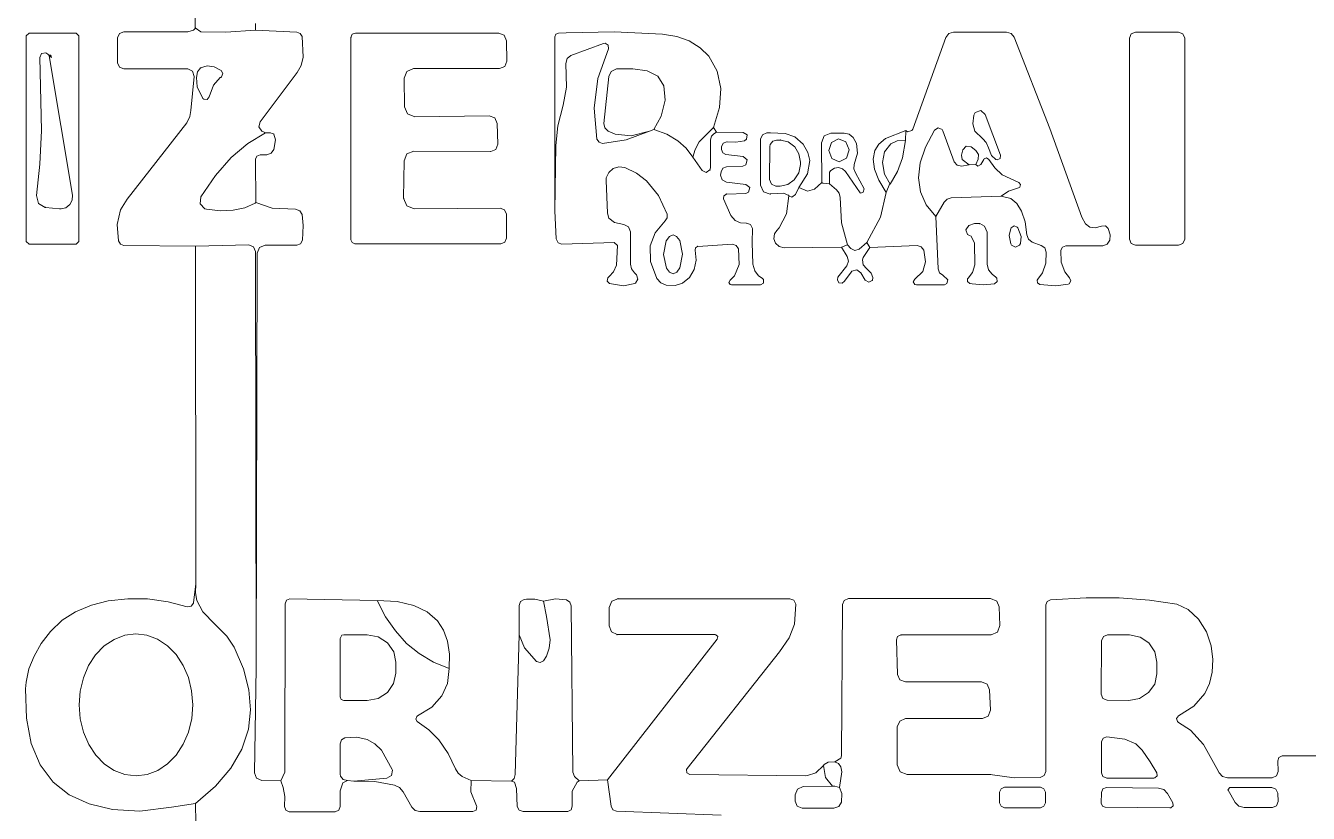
# Model space of a CAD drawing. Extents: x 0 to 650, y 0 to 488.
# Drawn here: x 109.1 to 247.3, y 328.8 to 413.7 of the extents above; entities that cross this region are included whole.
import ezdxf

# ---------------------------------------------------------------- set-up
doc = ezdxf.new("R2010")
doc.units = 0
doc.linetypes.add('Solid', pattern=[0])
doc.layers.add('Layer 1', color=7, linetype='Solid', lineweight=0)

msp = doc.modelspace()

# ---------------------------------------------------------------- linework, layer by layer
at = {"layer": 'Layer 1', "color": 8, "linetype": 'Solid', "lineweight": 0}
for p, q in [((127.51, 450.92), (127.37, 413.42)), ((133.86, 413.9), (133.88, 413.18)), ((135.48, 402.13), (134.96, 402.11)), ((135.83, 401.98), (135.48, 402.13)), ((183.26, 402.02), (183.55, 402.18)), ((188.96, 402.12), (188.49, 401.92)), ((189.35, 402.12), (188.96, 402.12)), ((190.94, 402.05), (189.35, 402.12)), ((203.95, 402.36), (201.75, 401.5)), ((136.04, 401.37), (135.83, 401.98)), ((135.85, 400.32), (136.04, 401.37)), ((182.88, 401.38), (182.98, 401.75)), ((182.88, 398.34), (182.88, 401.38)), ((182.98, 401.75), (183.26, 402.02)), ((188.49, 401.92), (188.29, 401.45)), ((188.29, 401.45), (188.29, 396.49)), ((189.33, 400.87), (189.29, 400.64)), ((189.59, 401.21), (189.33, 400.87)), ((190, 401.33), (189.59, 401.21)), ((190.44, 401.33), (190, 401.33)), ((191.26, 401.14), (190.44, 401.33)), ((191.99, 401.7), (190.94, 402.05)), ((191.96, 400.62), (191.26, 401.14)), ((192.88, 400.88), (191.99, 401.7)), ((193.37, 400.01), (192.88, 400.88)), ((195.13, 401.78), (194.84, 401.04)), ((194.84, 401.04), (194.9, 396.77)), ((195.86, 402.09), (195.13, 401.78)), ((195.91, 401.09), (195.62, 400.2)), ((195.87, 402.09), (195.86, 402.09)), ((197.28, 402.09), (195.87, 402.09)), ((196.68, 401.48), (195.91, 401.09)), ((197.47, 401.14), (196.68, 401.48)), ((197.83, 401.96), (197.28, 402.09)), ((197.82, 400.28), (197.47, 401.14)), ((198.27, 401.6), (197.83, 401.96)), ((198.61, 400.97), (198.27, 401.6)), ((198.72, 399.92), (198.61, 400.97)), ((198.61, 400.97), (198.61, 400.97)), ((201.04, 400.9), (200.6, 400.2)), ((201.75, 401.5), (201.04, 400.9)), ((202.31, 400.93), (201.65, 400.07)), ((203, 401.25), (202.31, 400.93)), ((203.91, 401.3), (203, 401.25)), ((133.88, 399.28), (134.02, 399.61)), ((134.02, 399.61), (134.36, 399.75)), ((134.36, 399.75), (135.08, 399.75)), ((135.08, 399.75), (135.56, 399.91)), ((135.56, 399.91), (135.85, 400.32)), ((180.99, 399.5), (181.99, 398.07)), ((189.29, 400.64), (189.25, 397.1)), ((192.42, 399.85), (191.96, 400.62)), ((192.57, 398.95), (192.42, 399.85)), ((193.58, 399.13), (193.37, 400.01)), ((195.62, 400.2), (195.97, 399.34)), ((196.76, 399), (197.53, 399.39)), ((197.53, 399.39), (197.82, 400.28)), ((198.38, 398.71), (198.72, 399.92)), ((200.6, 400.2), (200.41, 399.28)), ((200.6, 400.2), (200.6, 400.2)), ((200.6, 400.2), (200.6, 400.2)), ((201.65, 400.07), (201.43, 398.94)), ((133.92, 394.6), (133.88, 399.28)), ((181.99, 398.07), (182.42, 397.86)), ((182.42, 397.86), (182.82, 398.12)), ((182.82, 398.12), (182.88, 398.34)), ((192.39, 397.82), (192.57, 398.71)), ((192.57, 398.71), (192.57, 398.95)), ((193.33, 397.71), (193.58, 399.13)), ((193.58, 399.13), (193.58, 399.13)), ((195.71, 397.87), (195.85, 398.06)), ((195.85, 398.06), (196.23, 398.32)), ((195.97, 399.34), (196.76, 399)), ((196.23, 398.32), (196.68, 398.39)), ((196.68, 398.39), (197.11, 398.25)), ((197.11, 398.25), (197.45, 397.94)), ((198.32, 398.24), (198.38, 398.71)), ((198.52, 397.81), (198.32, 398.24)), ((200.41, 399.28), (200.55, 398.22)), ((200.55, 398.22), (201.02, 397.02)), ((201.43, 398.94), (201.64, 397.66)), ((189.25, 397.1), (189.45, 396.6)), ((189.45, 396.6), (189.94, 396.39)), ((191.21, 396.56), (191.92, 397.06)), ((191.92, 397.06), (192.39, 397.82)), ((192.39, 396.24), (193.33, 397.71)), ((195.72, 396.61), (195.71, 397.87)), ((197.45, 397.94), (199, 395.66)), ((199.46, 396.09), (198.52, 397.81)), ((201.02, 397.02), (201.83, 395.69)), ((201.64, 397.66), (202.26, 396.59)), ((188.29, 396.49), (188.6, 395.78)), ((188.6, 395.78), (189.32, 395.52)), ((189.32, 395.52), (189.38, 395.53)), ((189.38, 395.53), (190.75, 395.61)), ((189.94, 396.39), (190.38, 396.39)), ((190.38, 396.39), (191.21, 396.56)), ((190.75, 395.61), (191.31, 395.38)), ((191.31, 395.38), (191.32, 395.33)), ((199, 395.66), (199.1, 395.63)), ((199.1, 395.63), (199.33, 395.73)), ((199.33, 395.73), (199.46, 396.09)), ((127.42, 389.91), (127.44, 353.55)), ((197.01, 389.79), (197.61, 388.79)), ((198.02, 389.65), (197.64, 390.06)), ((199.72, 390.29), (198.89, 389.59)), ((199.33, 388.69), (200.06, 389.75)), ((197.61, 388.79), (197.74, 388.29)), ((198.44, 389.44), (198.02, 389.65)), ((198.89, 389.59), (198.44, 389.44)), ((199.28, 388.45), (199.33, 388.69)), ((199.34, 387.91), (199.28, 388.45)), ((197.56, 387.8), (196.61, 386.57)), ((197.34, 386.13), (198.05, 387.11)), ((197.74, 388.29), (197.56, 387.8)), ((198.05, 387.11), (198.13, 387.2)), ((198.13, 387.2), (198.65, 387.35)), ((198.65, 387.35), (199.09, 387.05)), ((199.09, 387.05), (199.56, 386.24)), ((199.68, 387.49), (199.34, 387.91)), ((200.2, 387.02), (199.68, 387.49)), ((200.39, 386.52), (200.2, 387.02)), ((196.61, 386.57), (196.58, 386.27)), ((196.58, 386.27), (196.72, 385.97)), ((196.72, 385.97), (196.75, 385.95)), ((196.75, 385.95), (197.08, 385.91)), ((197.08, 385.91), (197.34, 386.13)), ((199.56, 386.24), (199.94, 386.02)), ((199.94, 386.02), (200.32, 386.22)), ((200.32, 386.22), (200.39, 386.43)), ((200.39, 386.43), (200.39, 386.52)), ((133.76, 333.2), (133.96, 344.49)), ((133.98, 332.62), (133.76, 333.2)), ((134.55, 332.37), (133.98, 332.62)), ((136.59, 332.32), (134.55, 332.37)), ((143.79, 332.36), (144.47, 332.3)), ((161.46, 332.3), (157.09, 332.35)), ((171.8, 332.42), (168.73, 332.33)), ((127.41, 329.89), (127.44, 327.8))]:
    msp.add_line(p, q, dxfattribs=at)
at = {"layer": 'Layer 1', "color": 9, "linetype": 'Solid', "lineweight": 0}
for p, q in [((127.19, 413.18), (126.58, 413)), ((127.46, 413.41), (127.19, 413.18)), ((127.37, 413.42), (127.46, 413.41)), ((138.33, 412.97), (133.88, 413.18)), ((109.48, 412.87), (109.17, 412.56)), ((109.17, 412.56), (109.17, 390.42)), ((114.54, 412.87), (109.48, 412.87)), ((114.85, 412.56), (114.54, 412.87)), ((114.85, 390.42), (114.85, 412.56)), ((119.21, 412.81), (119.02, 412.35)), ((119.02, 412.35), (119.02, 409.65)), ((119.67, 413), (119.21, 412.81)), ((126.58, 413), (119.67, 413)), ((138.69, 412.82), (138.33, 412.97)), ((138.89, 412.48), (138.69, 412.82)), ((139, 410.27), (138.89, 412.48)), ((144.15, 412.4), (144.13, 390.61)), ((144.29, 412.74), (144.15, 412.4)), ((144.15, 412.4), (144.15, 412.4)), ((144.63, 412.87), (144.29, 412.74)), ((160.07, 412.87), (144.63, 412.87)), ((160.66, 412.63), (160.07, 412.87)), ((160.91, 412.04), (160.66, 412.63)), ((160.96, 409.85), (160.91, 412.04)), ((166.23, 412.73), (166.12, 412.45)), ((166.12, 412.45), (166.13, 393.71)), ((166.5, 412.85), (166.23, 412.73)), ((167.35, 412.9), (166.5, 412.85)), ((172.52, 412.98), (167.35, 412.9)), ((177.7, 412.73), (172.52, 412.98)), ((179.25, 412.48), (177.7, 412.73)), ((180.58, 412.01), (179.25, 412.48)), ((181.76, 411.29), (180.58, 412.01)), ((208.25, 412.38), (204.68, 402.52)), ((208.57, 412.81), (208.25, 412.38)), ((209.08, 412.97), (208.57, 412.81)), ((214.79, 412.97), (209.08, 412.97)), ((215.29, 412.82), (214.79, 412.97)), ((215.62, 412.41), (215.29, 412.82)), ((219.45, 402.6), (215.62, 412.41)), ((228.21, 412.78), (228.02, 412.31)), ((228.02, 412.31), (228.02, 390.67)), ((228.68, 412.97), (228.21, 412.78)), ((233.32, 412.97), (228.68, 412.97)), ((233.79, 412.78), (233.32, 412.97)), ((233.98, 412.31), (233.79, 412.78)), ((233.98, 390.67), (233.98, 412.31)), ((182.7, 410.38), (181.76, 411.29)), ((119.02, 409.65), (119.21, 409.19)), ((119.21, 409.19), (119.67, 409)), ((138.36, 408.62), (138.78, 409.37)), ((138.78, 409.37), (139, 410.27)), ((150.18, 408.74), (150.91, 409.05)), ((150.91, 409.05), (150.92, 409.05)), ((150.92, 409.05), (160.17, 409.05)), ((160.17, 409.05), (160.73, 409.28)), ((160.17, 409.05), (160.17, 409.05)), ((160.73, 409.28), (160.96, 409.85)), ((183.61, 408.76), (182.7, 410.38)), ((119.67, 409), (126.54, 409)), ((126.54, 409), (126.57, 409)), ((126.57, 409), (127.09, 408.75)), ((127.27, 408.2), (126.92, 404.51)), ((127.09, 408.75), (127.27, 408.2)), ((134.37, 403.29), (138.35, 408.6)), ((138.35, 408.6), (138.36, 408.62)), ((149.88, 407.99), (150.18, 408.74)), ((149.91, 404.93), (149.88, 407.99)), ((171.92, 408.17), (171.41, 403.14)), ((172.2, 408.74), (171.92, 408.17)), ((172.78, 409), (172.2, 408.74)), ((174.53, 409.01), (172.78, 409)), ((176.05, 408.81), (174.53, 409.01)), ((177.23, 408.21), (176.05, 408.81)), ((177.86, 407.17), (177.23, 408.21)), ((184, 406.89), (183.61, 408.76)), ((178, 405.64), (177.86, 407.17)), ((183.87, 404.84), (184, 406.89)), ((150.24, 404.15), (149.91, 404.93)), ((149.91, 404.93), (149.91, 404.93)), ((177.58, 403.9), (178, 405.64)), ((126.79, 403.88), (126.48, 403.19)), ((126.92, 404.51), (126.79, 403.88)), ((151.03, 403.84), (150.24, 404.15)), ((159.05, 403.95), (151.03, 403.84)), ((159.65, 403.72), (159.05, 403.95)), ((159.91, 403.14), (159.65, 403.72)), ((176.79, 402.46), (177.58, 403.9)), ((183.22, 402.7), (183.87, 404.84)), ((211.25, 404.02), (211.15, 403.07)), ((211.39, 404.3), (211.25, 404.02)), ((212, 404.51), (211.39, 404.3)), ((212.49, 404.09), (212, 404.51)), ((214.13, 399.7), (212.49, 404.09)), ((126.48, 403.19), (120.03, 394.98)), ((134.24, 402.75), (134.37, 403.29)), ((134.54, 402.31), (134.24, 402.75)), ((134.58, 402.29), (134.54, 402.31)), ((134.96, 402.11), (134.58, 402.29)), ((159.98, 400.9), (159.91, 403.14)), ((171.41, 403.14), (171.5, 402.65)), ((171.5, 402.65), (171.85, 402.3)), ((171.85, 402.3), (172.61, 401.98)), ((174.35, 401.81), (176.3, 402.29)), ((176.3, 402.29), (176.79, 402.46)), ((186.42, 402.16), (183.55, 402.18)), ((186.83, 401.9), (186.42, 402.16)), ((204.1, 402.22), (203.95, 402.36)), ((204.57, 402.38), (204.1, 402.22)), ((204.68, 402.52), (204.57, 402.38)), ((211.15, 403.07), (211.38, 402.29)), ((211.38, 402.29), (211.38, 402.29)), ((211.38, 402.29), (212.19, 401.5)), ((222.91, 393.02), (219.45, 402.6)), ((159.76, 400.34), (159.98, 400.9)), ((172.61, 401.98), (174.35, 401.81)), ((184.06, 400.61), (184.24, 401.02)), ((184.24, 401.02), (184.66, 401.16)), ((184.66, 401.16), (184.7, 401.16)), ((184.7, 401.16), (185.62, 401.11)), ((185.62, 401.11), (186.54, 401.26)), ((186.54, 401.26), (186.78, 401.42)), ((186.78, 401.42), (186.83, 401.9)), ((203.59, 399.42), (203.91, 401.3)), ((212.19, 401.5), (212.23, 401.47)), ((212.23, 401.47), (212.6, 401.09)), ((212.6, 401.09), (212.83, 400.5)), ((149.87, 399.09), (150.18, 399.84)), ((150.18, 399.84), (150.93, 400.14)), ((150.93, 400.14), (159.2, 400.1)), ((159.2, 400.1), (159.21, 400.1)), ((159.21, 400.1), (159.76, 400.34)), ((184.06, 400.32), (184.06, 400.61)), ((184.2, 399.95), (184.06, 400.32)), ((184.55, 399.77), (184.2, 399.95)), ((186.4, 399.58), (184.55, 399.77)), ((186.85, 399.22), (186.4, 399.58)), ((203.05, 397.97), (203.59, 399.42)), ((203.59, 399.42), (203.59, 399.42)), ((210.08, 400.29), (209.92, 399.72)), ((209.92, 399.72), (209.99, 399.26)), ((210.44, 400.68), (210.08, 400.29)), ((210.96, 400.6), (210.44, 400.68)), ((211.49, 400.23), (210.96, 400.6)), ((211.75, 399.78), (211.49, 400.23)), ((211.74, 399.28), (211.75, 399.78)), ((212.83, 400.5), (213.16, 399.69)), ((213.16, 399.69), (213.63, 399.24)), ((213.77, 399.21), (214.08, 399.36)), ((214.08, 399.36), (214.13, 399.7)), ((149.82, 395.08), (149.87, 399.09)), ((171.92, 397.86), (172.4, 398.29)), ((172.4, 398.29), (173.01, 398.47)), ((173.01, 398.47), (173.65, 398.38)), ((173.65, 398.38), (174.91, 397.77)), ((184.02, 397.92), (184.21, 398.3)), ((184.21, 398.3), (184.6, 398.46)), ((184.6, 398.46), (186.37, 398.52)), ((186.37, 398.52), (186.71, 398.66)), ((186.71, 398.66), (186.85, 399.22)), ((209.99, 399.26), (209.99, 399.26)), ((209.99, 399.26), (210.75, 398.66)), ((210.75, 398.66), (211.47, 398.7)), ((211.47, 398.7), (211.74, 399.28)), ((213.63, 399.24), (213.77, 399.21)), ((171.64, 397), (171.66, 397.27)), ((171.78, 393.45), (171.64, 397)), ((171.66, 397.27), (171.92, 397.86)), ((174.91, 397.77), (176, 396.96)), ((176, 396.96), (176, 396.96)), ((176, 396.96), (177.3, 395.38)), ((183.98, 397.57), (184.02, 397.92)), ((184.14, 397.05), (183.98, 397.57)), ((184.62, 396.79), (184.14, 397.05)), ((186.71, 396.57), (184.62, 396.79)), ((194.9, 396.77), (194.11, 396.06)), ((196.48, 395.98), (195.72, 396.61)), ((202.26, 396.59), (203.05, 397.97)), ((177.3, 395.38), (178.21, 393.37)), ((184.3, 395.01), (184.34, 395.34)), ((184.34, 395.34), (184.61, 395.52)), ((184.61, 395.52), (184.66, 395.52)), ((184.66, 395.52), (186.68, 395.59)), ((186.68, 395.59), (187, 395.72)), ((187.13, 396.24), (186.71, 396.57)), ((187, 395.72), (187.13, 396.24)), ((191.32, 395.33), (191.08, 393.38)), ((193.34, 395.83), (192.39, 396.24)), ((194.11, 396.06), (193.34, 395.83)), ((196.75, 395.62), (196.48, 395.98)), ((196.84, 395.17), (196.75, 395.62)), ((201.83, 395.69), (201.19, 393.02)), ((208.81, 395.12), (214.19, 395.3)), ((214.19, 395.3), (215.23, 395.04)), ((120.03, 394.98), (119.34, 393.81)), ((135.68, 394.01), (133.92, 394.6)), ((138.18, 393.88), (135.68, 394.01)), ((138.63, 393.73), (138.18, 393.88)), ((149.82, 395.07), (149.82, 395.08)), ((150.17, 394.26), (149.82, 395.07)), ((150.98, 393.93), (150.17, 394.26)), ((160.23, 394), (150.98, 393.93)), ((160.7, 393.81), (160.23, 394)), ((185.08, 393.21), (184.3, 395.01)), ((196.99, 392.42), (196.84, 395.17)), ((207.17, 393.09), (208.05, 394.66)), ((208.05, 394.66), (208.37, 394.99)), ((208.37, 394.99), (208.81, 395.12)), ((215.23, 395.04), (215.9, 394.5)), ((215.9, 394.5), (216.41, 393.67)), ((119.34, 393.81), (118.97, 392.25)), ((119.34, 393.81), (119.34, 393.81)), ((138.89, 393.33), (138.63, 393.73)), ((139.02, 392.12), (138.89, 393.33)), ((160.9, 393.35), (160.7, 393.81)), ((160.92, 390.77), (160.9, 393.35)), ((166.13, 393.71), (166.26, 390.7)), ((171.94, 392.94), (171.78, 393.45)), ((172.53, 392.45), (171.94, 392.94)), ((171.94, 392.94), (171.94, 392.94)), ((173.56, 392.23), (172.53, 392.45)), ((178.02, 392.65), (176.93, 391.35)), ((178.22, 392.98), (178.02, 392.65)), ((178.21, 393.37), (178.22, 392.98)), ((185.56, 392.69), (185.08, 393.21)), ((186.11, 392.41), (185.56, 392.69)), ((191.08, 393.38), (190.3, 391.88)), ((201.19, 393.02), (199.72, 390.29)), ((207.43, 387.46), (207.17, 393.09)), ((216.41, 393.67), (216.77, 392.54)), ((216.77, 392.54), (216.97, 391.13)), ((223.27, 392.33), (222.91, 393.02)), ((118.97, 392.25), (119.1, 390.49)), ((138.93, 390.56), (139.02, 392.12)), ((174.06, 391.99), (173.56, 392.23)), ((174.27, 391.47), (174.06, 391.99)), ((174.27, 387.97), (174.27, 391.47)), ((176.93, 391.35), (176.39, 389.95)), ((178.85, 391.12), (178.46, 390.96)), ((179.24, 390.96), (178.85, 391.12)), ((186.72, 392.39), (186.11, 392.41)), ((186.11, 392.41), (186.11, 392.41)), ((186.11, 392.41), (186.11, 392.41)), ((186.76, 392.39), (186.72, 392.39)), ((187.2, 392.25), (186.76, 392.39)), ((187.4, 391.82), (187.2, 392.25)), ((187.38, 390.3), (187.4, 391.82)), ((189.8, 391.23), (189.72, 390.71)), ((190.04, 391.59), (189.8, 391.23)), ((190.3, 391.88), (190.04, 391.59)), ((190.3, 391.88), (190.3, 391.88)), ((197.64, 390.06), (196.99, 392.42)), ((215.24, 391.81), (215.08, 391.07)), ((215.08, 391.07), (215.25, 390.16)), ((215.29, 391.9), (215.24, 391.81)), ((215.59, 392.09), (215.29, 391.9)), ((215.93, 391.97), (215.59, 392.09)), ((215.99, 391.89), (215.93, 391.97)), ((216.36, 390.94), (215.99, 391.89)), ((216.97, 391.13), (217.15, 390.65)), ((223.75, 391.95), (223.27, 392.33)), ((224.33, 391.87), (223.75, 391.95)), ((223.75, 391.95), (223.75, 391.95)), ((223.75, 391.95), (223.75, 391.95)), ((225.02, 392.08), (224.33, 391.87)), ((225.43, 392.1), (225.02, 392.08)), ((225.73, 391.81), (225.43, 392.1)), ((225.74, 391.8), (225.73, 391.81)), ((225.93, 391.14), (225.74, 391.8)), ((225.9, 390.54), (225.93, 391.14)), ((109.17, 390.42), (109.48, 390.11)), ((109.48, 390.11), (114.54, 390.11)), ((114.54, 390.11), (114.85, 390.42)), ((119.1, 390.49), (119.31, 390.14)), ((119.31, 390.14), (119.69, 390)), ((119.69, 390), (127.42, 389.91)), ((134.05, 389.17), (134.3, 389.77)), ((134.3, 389.77), (134.9, 390.02)), ((134.9, 390.02), (138.33, 390.02)), ((138.33, 390.02), (138.73, 390.17)), ((138.73, 390.17), (138.93, 390.56)), ((144.13, 390.61), (144.13, 390.58)), ((144.13, 390.58), (144.27, 390.29)), ((144.27, 390.29), (144.57, 390.17)), ((144.57, 390.17), (160.3, 390.15)), ((160.3, 390.15), (160.74, 390.33)), ((160.74, 390.33), (160.92, 390.77)), ((166.26, 390.7), (166.46, 390.27)), ((166.46, 390.27), (166.89, 390.11)), ((166.89, 390.11), (172.5, 390.32)), ((172.5, 390.32), (172.87, 389.98)), ((172.87, 389.98), (172.75, 387.88)), ((176.39, 389.95), (176.39, 389.95)), ((176.39, 389.95), (176.39, 389.95)), ((176.39, 389.95), (176.41, 388.25)), ((178.13, 390.5), (177.84, 389.02)), ((178.46, 390.96), (178.13, 390.5)), ((179.57, 390.51), (179.24, 390.96)), ((179.88, 389.04), (179.57, 390.51)), ((181.23, 389.48), (181.27, 389.74)), ((181.27, 389.74), (181.49, 389.89)), ((181.49, 389.89), (181.52, 389.89)), ((181.52, 389.89), (185.25, 390.12)), ((185.25, 390.12), (185.67, 389.99)), ((185.67, 389.99), (185.91, 389.61)), ((187.45, 387.98), (187.38, 390.3)), ((189.72, 390.71), (189.9, 390.22)), ((189.9, 390.22), (190.3, 389.86)), ((190.3, 389.86), (190.81, 389.74)), ((190.81, 389.74), (197.01, 389.79)), ((200.06, 389.75), (205.17, 389.97)), ((205.17, 389.97), (205.6, 389.85)), ((205.6, 389.85), (205.86, 389.49)), ((215.25, 390.16), (215.32, 390.02)), ((215.32, 390.02), (215.73, 389.81)), ((215.73, 389.81), (216.16, 390.01)), ((216.16, 390.01), (216.28, 390.2)), ((216.28, 390.2), (216.36, 390.94)), ((216.28, 390.2), (216.28, 390.2)), ((217.15, 390.65), (217.56, 390.35)), ((217.56, 390.35), (218.51, 390)), ((218.51, 390), (218.89, 389.72)), ((218.89, 389.72), (219.06, 389.28)), ((220.64, 389.47), (220.82, 389.81)), ((220.82, 389.81), (221.18, 389.94)), ((221.18, 389.94), (225.15, 389.94)), ((225.15, 389.94), (225.63, 390.11)), ((225.63, 390.11), (225.9, 390.54)), ((228.02, 390.67), (228.21, 390.2)), ((228.21, 390.2), (228.68, 390.01)), ((228.68, 390.01), (233.32, 390.01)), ((233.32, 390.01), (233.79, 390.2)), ((233.79, 390.2), (233.98, 390.67)), ((133.96, 344.49), (134.05, 389.17)), ((177.84, 389.02), (178.15, 387.55)), ((179.59, 387.56), (179.88, 389.04)), ((181.13, 387.4), (181.34, 388.41)), ((181.34, 388.41), (181.23, 389.48)), ((185.91, 389.61), (185.99, 387.93)), ((205.86, 389.49), (206.05, 388.21)), ((219.06, 389.28), (219.01, 388.07)), ((220.66, 388.18), (220.64, 389.47)), ((172.45, 387.15), (171.99, 386.64)), ((172.75, 387.88), (172.45, 387.15)), ((174.38, 387.46), (174.27, 387.97)), ((174.69, 387.03), (174.38, 387.46)), ((174.92, 386.81), (174.69, 387.03)), ((176.41, 388.25), (177.12, 386.42)), ((178.15, 387.55), (178.48, 387.1)), ((178.48, 387.1), (178.87, 386.94)), ((178.87, 386.94), (179.26, 387.1)), ((179.26, 387.1), (179.59, 387.56)), ((180.64, 386.54), (181.13, 387.4)), ((185.99, 387.93), (185.49, 386.71)), ((187.67, 387.27), (187.45, 387.98)), ((188.07, 386.71), (187.67, 387.27)), ((205.78, 387.19), (204.91, 386.36)), ((206.05, 388.21), (205.78, 387.19)), ((207.57, 387.05), (207.43, 387.46)), ((207.92, 386.78), (207.57, 387.05)), ((218.64, 387.03), (218.15, 386.35)), ((219.01, 388.07), (218.64, 387.03)), ((221.05, 387.13), (220.66, 388.18)), ((221.57, 386.51), (221.05, 387.13)), ((221.05, 387.13), (221.05, 387.13)), ((171.82, 386.49), (171.76, 386.15)), ((171.76, 386.15), (172.01, 385.9)), ((171.91, 386.58), (171.82, 386.49)), ((171.99, 386.64), (171.91, 386.58)), ((171.99, 386.64), (171.99, 386.64)), ((172.01, 385.9), (173.51, 385.62)), ((173.51, 385.62), (174.74, 385.88)), ((174.74, 385.88), (174.82, 385.93)), ((174.82, 385.93), (175.07, 386.34)), ((175.07, 386.34), (174.92, 386.81)), ((177.12, 386.42), (177.54, 385.95)), ((177.54, 385.95), (178.12, 385.7)), ((178.12, 385.7), (179.07, 385.68)), ((179.07, 385.68), (179.88, 385.93)), ((179.88, 385.93), (180.64, 386.54)), ((184.99, 386.25), (184.87, 386.01)), ((184.87, 386.01), (185.01, 385.78)), ((185.49, 386.71), (184.99, 386.25)), ((185.01, 385.78), (185.14, 385.75)), ((185.14, 385.75), (188.28, 385.75)), ((185.49, 386.71), (185.49, 386.71)), ((188.45, 386.45), (188.07, 386.71)), ((188.28, 385.75), (188.6, 385.94)), ((188.6, 386.31), (188.45, 386.45)), ((188.6, 385.94), (188.6, 386.31)), ((204.91, 386.36), (204.74, 386.07)), ((204.74, 386.07), (204.9, 385.78)), ((204.9, 385.78), (205.07, 385.73)), ((205.07, 385.73), (208.08, 385.73)), ((208.47, 386.3), (207.92, 386.78)), ((208.08, 385.73), (208.36, 385.88)), ((208.36, 385.88), (208.47, 386.3)), ((218.15, 386.35), (218.09, 386.26)), ((218.09, 386.26), (218.1, 385.95)), ((218.1, 385.95), (218.36, 385.77)), ((218.36, 385.77), (220.1, 385.65)), ((220.1, 385.65), (221.41, 385.81)), ((221.41, 385.81), (221.52, 385.86)), ((221.52, 385.86), (221.71, 386.17)), ((221.71, 386.17), (221.57, 386.51)), ((127.44, 353.55), (127.2, 351.51)), ((116.19, 351.25), (114.49, 350.53)), ((118.01, 351.71), (116.19, 351.25)), ((120.12, 351.94), (118.01, 351.71)), ((122.25, 351.91), (120.12, 351.94)), ((124.45, 351.61), (122.25, 351.91)), ((126.52, 351.07), (124.45, 351.61)), ((126.94, 351.12), (126.52, 351.07)), ((127.19, 351.46), (126.94, 351.12)), ((127.2, 351.51), (127.19, 351.46)), ((137.06, 351.4), (137.03, 333.26)), ((137.21, 351.77), (137.06, 351.4)), ((137.06, 351.4), (137.06, 351.4)), ((137.58, 351.91), (137.21, 351.77)), ((146.99, 351.76), (137.58, 351.91)), ((149.13, 351.63), (146.99, 351.76)), ((150.92, 351.22), (149.13, 351.63)), ((152.38, 350.52), (150.92, 351.22)), ((162.43, 351.62), (162.29, 351.22)), ((162.29, 351.22), (162.29, 348.05)), ((162.81, 351.84), (162.43, 351.62)), ((163.06, 351.88), (162.81, 351.84)), ((163.97, 351.88), (163.06, 351.88)), ((163.06, 351.88), (163.06, 351.88)), ((164.91, 351.67), (163.97, 351.88)), ((166.2, 351.92), (164.91, 351.67)), ((167.38, 351.8), (166.2, 351.92)), ((167.74, 351.56), (167.38, 351.8)), ((167.88, 351.16), (167.74, 351.56)), ((168.04, 333.28), (167.88, 351.16)), ((172.25, 351.66), (171.97, 350.99)), ((171.97, 350.99), (171.97, 349.02)), ((172.91, 351.94), (172.25, 351.66)), ((191.43, 351.94), (172.91, 351.94)), ((191.86, 351.77), (191.43, 351.94)), ((192.07, 351.36), (191.86, 351.77)), ((191.94, 349.2), (192.07, 351.36)), ((197.11, 351.3), (197, 335)), ((197.3, 351.76), (197.11, 351.3)), ((197.76, 351.95), (197.3, 351.76)), ((213.07, 351.95), (197.76, 351.95)), ((213.72, 351.69), (213.07, 351.95)), ((214, 351.05), (213.72, 351.69)), ((214.07, 349.04), (214, 351.05)), ((219.16, 351.65), (219.02, 351.28)), ((219.02, 351.28), (219.02, 333.33)), ((219.52, 351.82), (219.16, 351.65)), ((223.37, 352.03), (219.52, 351.82)), ((226.93, 352.02), (223.37, 352.03)), ((230.18, 351.79), (226.93, 352.02)), ((233.14, 351.34), (230.18, 351.79)), ((234.35, 350.78), (233.14, 351.34)), ((114.49, 350.53), (113.05, 349.61)), ((153.49, 349.54), (152.38, 350.52)), ((235.47, 349.72), (234.35, 350.78)), ((236.34, 348.36), (235.47, 349.72)), ((111.8, 348.42), (110.79, 347.1)), ((113.05, 349.61), (111.8, 348.42)), ((154.14, 348.54), (153.49, 349.54)), ((153.49, 349.54), (153.49, 349.54)), ((154.56, 347.35), (154.14, 348.54)), ((171.97, 349.02), (172.22, 348.38)), ((172.22, 348.38), (172.82, 348.07)), ((191.36, 347.71), (191.94, 349.2)), ((213.13, 348.04), (213.81, 348.34)), ((213.81, 348.34), (214.07, 349.04)), ((236.83, 346.88), (236.34, 348.36)), ((110.79, 347.1), (110.01, 345.75)), ((117.58, 346.85), (116.65, 345.9)), ((118.64, 347.56), (117.58, 346.85)), ((119.78, 348), (118.64, 347.56)), ((120.98, 348.15), (119.78, 348)), ((122.17, 348.01), (120.98, 348.15)), ((123.32, 347.57), (122.17, 348.01)), ((124.38, 346.87), (123.32, 347.57)), ((125.31, 345.92), (124.38, 346.87)), ((143, 347.66), (142.98, 341.38)), ((143.19, 348), (143, 347.66)), ((143.4, 348.05), (143.19, 348)), ((145.91, 348.05), (143.4, 348.05)), ((147.09, 347.82), (145.91, 348.05)), ((148.09, 347.18), (147.09, 347.82)), ((148.76, 346.22), (148.09, 347.18)), ((154.77, 345.98), (154.56, 347.35)), ((162.29, 348.05), (161.86, 333)), ((183.62, 347.57), (171.8, 332.42)), ((172.82, 348.07), (172.92, 348.07)), ((172.92, 348.07), (183.38, 348.07)), ((183.38, 348.07), (183.48, 348.05)), ((183.48, 348.05), (183.67, 347.85)), ((183.67, 347.85), (183.62, 347.57)), ((190.33, 346.2), (191.36, 347.71)), ((202.91, 347.5), (203.05, 347.88)), ((203.04, 343.79), (202.91, 347.5)), ((203.05, 347.88), (203.41, 348.04)), ((203.41, 348.04), (203.42, 348.04)), ((203.42, 348.04), (213.11, 348.04)), ((213.11, 348.04), (213.13, 348.04)), ((225.02, 347.4), (224.98, 341.66)), ((225.21, 347.86), (225.02, 347.4)), ((225.67, 348.05), (225.21, 347.86)), ((228.01, 348.03), (225.67, 348.05)), ((229.16, 347.8), (228.01, 348.03)), ((230.12, 347.17), (229.16, 347.8)), ((230.76, 346.23), (230.12, 347.17)), ((236.99, 345.38), (236.83, 346.88)), ((110.01, 345.75), (109.47, 344.37)), ((116.65, 345.9), (115.89, 344.74)), ((126.07, 344.76), (125.31, 345.92)), ((148.99, 345.09), (148.76, 346.22)), ((154.75, 344.42), (154.77, 345.98)), ((180.36, 333.65), (190.33, 346.2)), ((230.98, 345.12), (230.76, 346.23)), ((109.47, 344.37), (109.17, 342.96)), ((115.89, 344.74), (115.33, 343.42)), ((126.64, 343.44), (126.07, 344.76)), ((148.99, 343.91), (148.99, 345.09)), ((148.99, 345.09), (148.99, 345.09)), ((154.55, 342.82), (154.75, 344.42)), ((230.98, 343.86), (230.98, 345.12)), ((236.93, 344.02), (236.99, 345.38)), ((109.17, 342.96), (109.11, 342.23)), ((109.17, 342.96), (109.17, 342.96)), ((115.33, 343.42), (114.98, 341.98)), ((126.99, 342), (126.64, 343.44)), ((148.08, 341.83), (148.75, 342.79)), ((148.75, 342.79), (148.99, 343.91)), ((153.96, 341.46), (154.55, 342.82)), ((203.3, 343.21), (203.04, 343.79)), ((203.89, 342.97), (203.3, 343.21)), ((212.1, 342.97), (203.89, 342.97)), ((212.7, 342.73), (212.1, 342.97)), ((212.96, 342.14), (212.7, 342.73)), ((230.09, 341.82), (230.74, 342.75)), ((230.74, 342.75), (230.98, 343.86)), ((230.98, 343.86), (230.98, 343.86)), ((236.13, 341.72), (236.64, 342.8)), ((236.64, 342.8), (236.93, 344.02)), ((109.11, 342.23), (109.19, 339.07)), ((114.98, 341.98), (114.87, 340.49)), ((127.11, 340.51), (126.99, 342)), ((142.98, 341.38), (143.1, 341.09)), ((147.08, 341.19), (148.08, 341.83)), ((152.87, 340.24), (153.96, 341.46)), ((153.96, 341.46), (153.96, 341.46)), ((213.04, 339.93), (212.96, 342.14)), ((224.98, 341.66), (225.17, 341.2)), ((229.11, 341.2), (230.09, 341.82)), ((234.97, 340.38), (236.13, 341.72)), ((236.13, 341.72), (236.13, 341.72)), ((236.13, 341.72), (236.13, 341.72)), ((236.13, 341.72), (236.13, 341.72)), ((114.87, 340.49), (114.99, 339)), ((127, 339.02), (127.11, 340.51)), ((143.1, 341.09), (143.38, 340.97)), ((143.38, 340.97), (145.89, 340.97)), ((145.89, 340.97), (147.08, 341.19)), ((151.32, 339.31), (152.87, 340.24)), ((225.17, 341.2), (225.63, 341.01)), ((225.63, 341.01), (227.97, 340.99)), ((227.97, 340.99), (229.11, 341.2)), ((233.31, 339.34), (234.97, 340.38)), ((109.19, 339.07), (109.71, 336.34)), ((114.99, 339), (115.34, 337.56)), ((126.65, 337.58), (127, 339.02)), ((151.13, 338.98), (151.24, 339.26)), ((151.28, 338.73), (151.13, 338.98)), ((151.24, 339.26), (151.32, 339.31)), ((152.54, 337.81), (151.28, 338.73)), ((203, 338.12), (203.27, 338.76)), ((203.27, 338.76), (203.91, 339.03)), ((203.91, 339.03), (212.17, 339.03)), ((212.17, 339.03), (212.18, 339.03)), ((212.18, 339.03), (212.8, 339.3)), ((212.8, 339.3), (213.04, 339.93)), ((233.09, 339.05), (233.31, 339.34)), ((233.19, 338.7), (233.09, 339.05)), ((233.3, 338.62), (233.19, 338.7)), ((234.59, 337.77), (233.3, 338.62)), ((115.34, 337.56), (115.91, 336.24)), ((126.09, 336.26), (126.65, 337.58)), ((153.61, 336.74), (152.54, 337.81)), ((203, 334.05), (203, 338.12)), ((235.99, 336.22), (234.59, 337.77)), ((109.71, 336.34), (110.67, 334.05)), ((115.91, 336.24), (116.67, 335.08)), ((125.33, 335.1), (126.09, 336.26)), ((143.13, 336.74), (142.98, 336.32)), ((142.98, 336.32), (142.99, 333.03)), ((143.51, 336.96), (143.13, 336.74)), ((144.78, 337.04), (143.51, 336.96)), ((145.9, 336.78), (144.78, 337.04)), ((146.71, 336.31), (145.9, 336.78)), ((145.9, 336.78), (145.9, 336.78)), ((147.44, 335.62), (146.71, 336.31)), ((154.63, 335.28), (153.61, 336.74)), ((153.61, 336.74), (153.61, 336.74)), ((225.18, 336.92), (225, 336.51)), ((225, 336.51), (225, 336.5)), ((225, 336.5), (225, 333.2)), ((225.6, 337.07), (225.18, 336.92)), ((227.51, 336.82), (225.6, 337.07)), ((228.7, 336.3), (227.51, 336.82)), ((229.41, 335.61), (228.7, 336.3)), ((237.45, 333.65), (235.99, 336.22)), ((116.67, 335.08), (117.6, 334.13)), ((124.4, 334.15), (125.33, 335.1)), ((148.6, 333.56), (147.44, 335.62)), ((155.4, 333.61), (154.63, 335.28)), ((196.93, 334.77), (196.3, 334.36)), ((197, 335), (196.93, 334.77)), ((230.24, 334.35), (229.41, 335.61)), ((244.12, 334.85), (243.99, 334.49)), ((243.99, 334.49), (244.03, 333.31)), ((244.47, 335.01), (244.12, 334.85)), ((244.48, 335.01), (244.47, 335.01)), ((249.53, 335.01), (244.48, 335.01)), ((110.67, 334.05), (112.06, 332.19)), ((117.6, 334.13), (118.66, 333.43)), ((118.66, 333.43), (119.81, 332.99)), ((122.2, 333), (123.34, 333.44)), ((123.34, 333.44), (124.4, 334.15)), ((137.03, 333.26), (136.59, 332.32)), ((142.99, 333.03), (143.02, 332.83)), ((148.52, 332.89), (148.63, 333.46)), ((148.63, 333.46), (148.6, 333.56)), ((155.69, 333.13), (155.4, 333.61)), ((156.14, 332.8), (155.69, 333.13)), ((168.04, 333.27), (168.04, 333.28)), ((168.22, 332.8), (168.04, 333.27)), ((180.3, 333.54), (180.36, 333.65)), ((180.35, 333.18), (180.3, 333.54)), ((180.67, 333.02), (180.35, 333.18)), ((194.22, 333.19), (193.34, 332.88)), ((195.05, 333.96), (194.22, 333.19)), ((196.3, 334.36), (196.24, 334.37)), ((203.31, 333.3), (203, 334.05)), ((204.06, 332.99), (203.31, 333.3)), ((219.02, 333.33), (218.85, 332.89)), ((225, 333.2), (225.17, 332.79)), ((230.96, 333.2), (230.24, 334.35)), ((231, 332.87), (230.96, 333.2)), ((237.68, 333.2), (237.45, 333.65)), ((238.06, 332.8), (237.68, 333.2)), ((244.03, 333.31), (243.85, 332.85)), ((112.06, 332.19), (113.81, 330.81)), ((119.81, 332.99), (121, 332.85)), ((121, 332.85), (122.2, 333)), ((143.02, 332.83), (143.31, 332.47)), ((143.31, 332.47), (143.79, 332.36)), ((144.47, 332.3), (148.01, 332.61)), ((148.01, 332.61), (148.52, 332.89)), ((157.09, 332.35), (156.14, 332.8)), ((161.74, 332.56), (161.46, 332.3)), ((161.86, 333), (161.74, 332.56)), ((168.73, 332.33), (168.22, 332.8)), ((193.12, 332.87), (180.67, 333.02)), ((192.87, 331.7), (192.26, 331.44)), ((196.02, 331.74), (192.87, 331.7)), ((193.34, 332.88), (193.12, 332.87)), ((193.34, 332.88), (193.34, 332.88)), ((213.08, 332.99), (204.06, 332.99)), ((213.26, 332.97), (213.08, 332.99)), ((215.62, 332.63), (213.26, 332.97)), ((218.42, 332.68), (215.62, 332.63)), ((218.85, 332.89), (218.42, 332.68)), ((225.17, 332.79), (225.57, 332.62)), ((225.57, 332.62), (230.65, 332.62)), ((230.65, 332.62), (230.76, 332.64)), ((230.76, 332.64), (231, 332.87)), ((238.59, 332.65), (238.06, 332.8)), ((243.39, 332.65), (238.59, 332.65)), ((243.4, 332.65), (243.39, 332.65)), ((243.85, 332.85), (243.4, 332.65)), ((113.81, 330.81), (115.94, 329.83)), ((192.26, 331.44), (192.01, 330.83)), ((192.01, 330.83), (192.01, 330.14)), ((197.04, 330.96), (196.77, 331.62)), ((197.01, 330.02), (197.04, 330.96)), ((214.19, 331.47), (214.03, 331.1)), ((214.03, 331.1), (214.03, 329.96)), ((214.56, 331.63), (214.19, 331.47)), ((218.44, 331.63), (214.56, 331.63)), ((218.81, 331.47), (218.44, 331.63)), ((218.97, 331.1), (218.81, 331.47)), ((218.97, 329.96), (218.97, 331.1)), ((225.01, 331.07), (224.99, 329.9)), ((225.17, 331.45), (225.01, 331.07)), ((225.54, 331.6), (225.17, 331.45)), ((231.16, 331.54), (225.54, 331.6)), ((225.54, 331.6), (225.54, 331.6)), ((231.72, 331.38), (231.16, 331.54)), ((232.13, 330.96), (231.72, 331.38)), ((232.7, 329.95), (232.13, 330.96)), ((238.83, 331.62), (238.63, 331.36)), ((238.63, 331.36), (238.65, 331.31)), ((238.65, 331.31), (239.41, 329.99)), ((243.37, 331.62), (238.83, 331.62)), ((243.81, 331.44), (243.37, 331.62)), ((244, 331.01), (243.81, 331.44)), ((244.03, 330.08), (244, 331.01)), ((115.94, 329.83), (118.48, 329.25)), ((118.48, 329.25), (121.42, 329.05)), ((121.42, 329.05), (124.83, 329.49)), ((124.83, 329.49), (127.41, 329.89)), ((192.01, 330.14), (192.23, 329.61)), ((192.23, 329.61), (192.76, 329.39)), ((192.76, 329.39), (196.19, 329.39)), ((196.19, 329.39), (196.71, 329.57)), ((196.71, 329.57), (197.01, 330.02)), ((214.03, 329.96), (214.19, 329.59)), ((214.19, 329.59), (214.56, 329.43)), ((214.56, 329.43), (218.44, 329.43)), ((218.44, 329.43), (218.81, 329.59)), ((218.81, 329.59), (218.97, 329.96)), ((224.99, 329.9), (225.11, 329.6)), ((225.11, 329.6), (225.39, 329.48)), ((225.39, 329.48), (232.38, 329.4)), ((232.38, 329.4), (232.48, 329.41)), ((232.48, 329.41), (232.72, 329.62)), ((232.72, 329.62), (232.7, 329.95)), ((239.41, 329.99), (239.82, 329.59)), ((239.82, 329.59), (240.37, 329.44)), ((240.37, 329.44), (243.42, 329.44)), ((243.42, 329.44), (243.43, 329.44)), ((243.43, 329.44), (243.87, 329.63)), ((243.87, 329.63), (244.03, 330.08))]:
    msp.add_line(p, q, dxfattribs=at)
at = {"layer": 'Layer 1', "color": 47, "linetype": 'Solid', "lineweight": 0}
for p, q in [((127.98, 413.01), (127.37, 413.42)), ((133.88, 413.18), (130.67, 412.97)), ((130.67, 412.97), (127.98, 413.01)), ((127.95, 409.11), (127.64, 408.7)), ((128.65, 409.33), (127.95, 409.11)), ((129.42, 409.22), (128.65, 409.33)), ((130.16, 408.84), (129.42, 409.22)), ((127.64, 408.7), (127.5, 408.06)), ((127.5, 408.06), (127.57, 407.07)), ((129.33, 407.25), (130.08, 408.06)), ((130.08, 408.06), (130.13, 408.09)), ((130.08, 408.06), (130.08, 408.06)), ((130.13, 408.09), (130.2, 408.14)), ((130.35, 408.5), (130.16, 408.84)), ((130.2, 408.14), (130.35, 408.5)), ((127.57, 407.07), (128.2, 405.82)), ((128.87, 405.98), (129.33, 407.25)), ((128.2, 405.82), (128.3, 405.74)), ((128.3, 405.74), (128.65, 405.71)), ((128.65, 405.71), (128.87, 405.98)), ((203.9, 401.3), (203.95, 402.36)), ((133.04, 400.98), (131.24, 399.45)), ((134.96, 402.11), (133.04, 400.98)), ((203.91, 401.3), (203.9, 401.3)), ((131.24, 399.45), (129.55, 397.53)), ((129.55, 397.53), (127.99, 395.21)), ((195, 396.71), (194.9, 396.77)), ((195.72, 396.61), (195, 396.71)), ((201.83, 395.69), (202.21, 396.65)), ((202.21, 396.65), (202.26, 396.59)), ((127.99, 395.21), (127.92, 394.47)), ((191.66, 395.2), (191.32, 395.33)), ((192.05, 395.48), (191.66, 395.2)), ((192.39, 396.24), (192.05, 395.48)), ((127.92, 394.47), (128.43, 393.94)), ((128.43, 393.94), (128.58, 393.9)), ((128.58, 393.9), (130.09, 393.72)), ((131.47, 393.77), (132.72, 394.04)), ((132.72, 394.04), (133.83, 394.54)), ((133.83, 394.54), (133.92, 394.6)), ((191.66, 395.2), (191.66, 395.2)), ((130.09, 393.72), (131.47, 393.77)), ((133.14, 390.05), (127.42, 389.91)), ((133.65, 389.85), (133.14, 390.05)), ((133.87, 389.35), (133.65, 389.85)), ((197.64, 390.06), (197.01, 389.79)), ((200.06, 389.75), (199.72, 390.29)), ((133.87, 389.34), (133.87, 389.35)), ((133.96, 344.49), (133.87, 389.34)), ((127.39, 352.56), (127.44, 353.55)), ((127.54, 351.73), (127.39, 352.56)), ((128.19, 350.52), (127.54, 351.73)), ((129.5, 349.19), (128.19, 350.52)), ((130.79, 347.91), (129.5, 349.19)), ((131.59, 346.72), (130.79, 347.91)), ((132.59, 344.38), (131.59, 346.72)), ((133.17, 342.13), (132.59, 344.38)), ((133.35, 339.96), (133.17, 342.13)), ((133.12, 337.88), (133.35, 339.96)), ((132.41, 335.73), (133.12, 337.88)), ((133.12, 337.88), (133.12, 337.88)), ((131.22, 333.68), (132.41, 335.73)), ((129.56, 331.73), (131.22, 333.68)), ((127.41, 329.89), (129.56, 331.73)), ((136.59, 332.32), (136.86, 331.61)), ((143, 331.25), (143.29, 332.1)), ((143.29, 332.1), (143.79, 332.36)), ((144.47, 332.3), (146.72, 332.25)), ((146.72, 332.25), (148.84, 331.86)), ((148.84, 331.86), (149.38, 331.59)), ((157.06, 331.14), (157.09, 332.35)), ((161.46, 332.3), (161.78, 332.17)), ((161.78, 332.17), (162, 331.5)), ((168, 331.2), (168.52, 332.18)), ((168.52, 332.18), (168.73, 332.33)), ((168.52, 332.18), (168.52, 332.18)), ((171.8, 332.42), (172.17, 329.58)), ((136.86, 331.61), (136.86, 331.61)), ((136.86, 331.61), (137.03, 330.62)), ((137.03, 330.62), (136.99, 329.57)), ((143, 329.57), (143, 331.25)), ((149.38, 331.59), (149.78, 331.14)), ((149.78, 331.14), (150.73, 329.5)), ((157.67, 329.64), (157.06, 331.14)), ((162, 331.5), (162.07, 329.56)), ((168, 329.61), (168, 331.2)), ((136.99, 329.57), (136.99, 329.54)), ((136.99, 329.54), (137.13, 329.16)), ((137.13, 329.16), (137.5, 329)), ((137.5, 329), (142.45, 329)), ((142.45, 329), (142.84, 329.16)), ((142.84, 329.16), (143, 329.56)), ((143, 329.56), (143, 329.57)), ((150.73, 329.5), (151.09, 329.14)), ((151.09, 329.14), (151.58, 329.01)), ((151.58, 329.01), (157.3, 329.01)), ((157.3, 329.01), (157.64, 329.17)), ((157.64, 329.17), (157.71, 329.54)), ((157.71, 329.54), (157.67, 329.64)), ((162.07, 329.56), (162.28, 329.17)), ((162.28, 329.17), (162.7, 329.01)), ((162.7, 329.01), (167.48, 329.01)), ((167.48, 329.01), (167.51, 329.01)), ((167.51, 329.01), (167.89, 329.2)), ((167.89, 329.2), (168, 329.61)), ((172.17, 329.58), (172.37, 329.2)), ((172.37, 329.2), (172.75, 329.05)), ((172.75, 329.05), (184.03, 328.64))]:
    msp.add_line(p, q, dxfattribs=at)
at = {"layer": 'Layer 1', "color": 250, "linetype": 'Solid', "lineweight": 0}
for p, q in [((110.82, 410.66), (110.62, 410.22)), ((111.3, 410.72), (110.82, 410.66)), ((111.49, 410.59), (111.3, 410.72)), ((111.9, 410.23), (111.49, 410.59)), ((111.65, 410.42), (111.66, 410.48)), ((114.14, 395.4), (111.65, 410.42)), ((111.66, 410.48), (111.84, 410.47)), ((111.84, 410.47), (111.9, 410.23)), ((110.62, 410.22), (110.83, 402.36)), ((110.83, 402.36), (110.65, 398.75)), ((110.65, 398.75), (110.27, 395.35)), ((110.27, 395.35), (110.48, 394.51)), ((114.11, 394.86), (114.14, 395.4)), ((110.48, 394.51), (111.23, 394.08)), ((111.23, 394.08), (111.25, 394.08)), ((111.25, 394.08), (112.76, 393.93)), ((112.76, 393.93), (112.93, 393.92)), ((112.93, 393.92), (113.45, 394.05)), ((113.45, 394.05), (113.87, 394.39)), ((113.87, 394.39), (114.11, 394.86)), ((195.05, 333.96), (195.26, 332.69)), ((196.68, 334.2), (196.24, 334.37)), ((196.93, 333.84), (196.68, 334.2)), ((196.68, 334.2), (196.68, 334.2)), ((196.77, 331.62), (197.03, 333.29)), ((197.03, 333.29), (196.93, 333.84)), ((195.26, 332.69), (196.02, 331.74))]:
    msp.add_line(p, q, dxfattribs=at)
at = {"layer": 'Layer 1', "color": 251, "linetype": 'Solid', "lineweight": 0}
for p, q in [((167.85, 410.44), (167.45, 410.11)), ((171.37, 411.74), (167.85, 410.44)), ((170.76, 407.97), (171.89, 411.17)), ((171.53, 411.77), (171.37, 411.74)), ((171.87, 411.56), (171.53, 411.77)), ((171.89, 411.17), (171.87, 411.56)), ((167.45, 410.11), (167.32, 409.6)), ((167.32, 409.6), (167.36, 407.04)), ((170.34, 404.76), (170.76, 407.97)), ((167.36, 407.04), (167.01, 405.08)), ((167.01, 405.08), (166.44, 402.87)), ((170.66, 401.45), (170.34, 404.76)), ((170.34, 404.76), (170.34, 404.76)), ((166.44, 402.87), (166.22, 400.76)), ((176.3, 402.29), (173.79, 401.37)), ((178.18, 401.97), (176.79, 402.46)), ((207.03, 402.42), (206.06, 400.59)), ((207.42, 402.65), (207.03, 402.42)), ((207.84, 402.47), (207.42, 402.65)), ((207.92, 402.33), (207.84, 402.47)), ((209.15, 399), (207.92, 402.33)), ((166.22, 400.76), (166.13, 393.71)), ((170.88, 401.1), (170.66, 401.45)), ((171.27, 400.98), (170.88, 401.1)), ((173.79, 401.37), (171.27, 400.98)), ((179.38, 401.24), (178.18, 401.97)), ((180.25, 400.45), (179.38, 401.24)), ((179.38, 401.24), (179.38, 401.24)), ((180.99, 399.5), (180.25, 400.45)), ((206.06, 400.59), (205.48, 398.87)), ((212.64, 399.41), (212.38, 399.31)), ((212.88, 399.25), (212.64, 399.41)), ((205.48, 398.87), (205.29, 397.27)), ((209.46, 398.63), (209.15, 399)), ((209.94, 398.54), (209.46, 398.63)), ((210.75, 398.66), (209.94, 398.54)), ((211.7, 398.52), (211.47, 398.7)), ((212, 398.69), (211.7, 398.52)), ((211.7, 398.52), (211.7, 398.52)), ((212.33, 399.23), (212, 398.69)), ((212.38, 399.31), (212.33, 399.23)), ((213.53, 398.34), (212.88, 399.25)), ((214.32, 397.61), (213.53, 398.34)), ((205.29, 397.27), (205.51, 395.78)), ((216.09, 396.77), (214.32, 397.61)), ((214.32, 397.61), (214.32, 397.61)), ((216.3, 396.55), (216.09, 396.77)), ((205.51, 395.78), (205.51, 395.78)), ((205.51, 395.78), (205.51, 395.78)), ((205.51, 395.78), (206.13, 394.38)), ((214.19, 395.3), (214.99, 395.85)), ((214.99, 395.85), (216.07, 396.19)), ((216.07, 396.19), (216.22, 396.26)), ((216.22, 396.26), (216.3, 396.55)), ((206.13, 394.38), (207.17, 393.09)), ((146.99, 351.76), (147.89, 350)), ((164.91, 351.67), (165.22, 350.02)), ((147.89, 350), (148.95, 348.46)), ((165.22, 350.02), (165.6, 347.51)), ((148.95, 348.46), (150.15, 347.13)), ((150.15, 347.13), (151.51, 346.02)), ((162.85, 346.63), (162.29, 348.05)), ((165.6, 347.51), (165.51, 346.61)), ((151.51, 346.02), (151.51, 346.02)), ((151.51, 346.02), (151.51, 346.02)), ((151.51, 346.02), (153.05, 345.11)), ((164.16, 345.17), (162.85, 346.63)), ((165.21, 345.75), (164.89, 345.26)), ((165.51, 346.61), (165.21, 345.75)), ((153.05, 345.11), (154.75, 344.42)), ((164.54, 345.07), (164.16, 345.17)), ((164.89, 345.26), (164.54, 345.07))]:
    msp.add_line(p, q, dxfattribs=at)
at = {"layer": 'Layer 1', "color": 252, "linetype": 'Solid', "lineweight": 0}
for p, q in [((183.22, 402.7), (181.66, 401.15)), ((181.66, 401.15), (181.22, 400.34)), ((181.22, 400.34), (180.99, 399.5)), ((210.73, 392.13), (210.41, 391.67)), ((210.41, 391.67), (210.59, 391.16)), ((210.59, 391.16), (210.78, 391.06)), ((211.34, 392.35), (210.73, 392.13)), ((211.89, 392.34), (211.34, 392.35)), ((212.41, 392.06), (211.89, 392.34)), ((212.69, 391.43), (212.41, 392.06)), ((212.69, 387.96), (212.69, 391.43)), ((210.78, 391.06), (210.96, 390.98)), ((210.96, 390.98), (211.34, 390.24)), ((211.34, 390.24), (211.37, 387.91)), ((211.11, 387.08), (210.65, 386.48)), ((211.37, 387.91), (211.11, 387.08)), ((212.83, 387.36), (212.69, 387.96)), ((213.22, 386.89), (212.83, 387.36)), ((210.58, 386.4), (210.57, 386.09)), ((210.57, 386.09), (210.81, 385.89)), ((210.65, 386.48), (210.58, 386.4)), ((210.81, 385.89), (211.08, 385.84)), ((211.08, 385.84), (212.26, 385.76)), ((212.26, 385.76), (213.47, 385.87)), ((213.64, 386.56), (213.22, 386.89)), ((213.47, 385.87), (213.76, 386.09)), ((213.74, 386.45), (213.64, 386.56)), ((213.76, 386.09), (213.74, 386.45)), ((195.14, 334.09), (195.05, 333.96)), ((195.57, 334.33), (195.14, 334.09)), ((195.14, 334.09), (195.14, 334.09)), ((196.24, 334.37), (195.57, 334.33)), ((196.27, 331.76), (196.02, 331.74)), ((196.77, 331.62), (196.27, 331.76))]:
    msp.add_line(p, q, dxfattribs=at)
at = {"layer": 'Layer 1', "color": 254, "linetype": 'Solid', "lineweight": 0}
msp.add_line((183.55, 402.18), (183.22, 402.7), dxfattribs=at)
at = {"layer": 'Layer 1', "color": 9, "linetype": 'Solid', "lineweight": 0}
for p in [(144.15, 412.4), (184.61, 395.52), (149.82, 395.07), (181.49, 389.89), (172.91, 351.94), (172.82, 348.07), (203.41, 348.04)]:
    msp.add_point(p, dxfattribs=at)
at = {"layer": 'Layer 1', "color": 47, "linetype": 'Solid', "lineweight": 0}
msp.add_point((127.95, 409.11), dxfattribs=at)
at = {"layer": 'Layer 1', "color": 8, "linetype": 'Solid', "lineweight": 0}
for p in [(135.83, 401.98), (190.44, 401.33), (182.82, 398.12), (189.32, 395.52), (191.31, 395.38), (200.32, 386.22)]:
    msp.add_point(p, dxfattribs=at)
at = {"layer": 'Layer 1', "color": 250, "linetype": 'Solid', "lineweight": 0}
msp.add_point((111.23, 394.08), dxfattribs=at)
at = {"layer": 'Layer 1', "color": 252, "linetype": 'Solid', "lineweight": 0}
msp.add_point((211.89, 392.34), dxfattribs=at)

doc.saveas('drawing.dxf')
